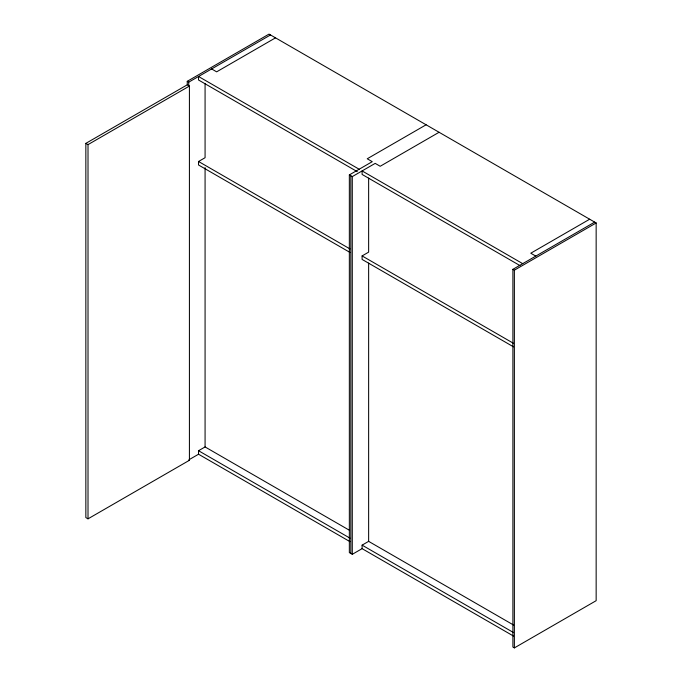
<?xml version="1.0" encoding="UTF-8"?>
<svg xmlns="http://www.w3.org/2000/svg" width="682" height="682" viewBox="0 0 682 682"><rect width="100%" height="100%" fill="white"/><g stroke="black" fill="none" stroke-linecap="round" stroke-linejoin="round"><path stroke-width="1.02" d="M187.252 84.824L189.417 86.077L189.417 460.29L88.012 518.832L85.847 517.587L85.847 143.373L187.252 84.824L187.252 81.311L269.032 34.1L596.153 222.963L596.153 600.689L514.373 647.9L512.898 647.048L512.898 269.322L594.678 222.11M187.252 81.311L188.726 82.164L270.507 34.953M85.847 143.373L88.012 144.618L189.417 86.077M275.519 37.842L216.637 71.84L211.625 68.942M349.977 252.425L198.539 165.001L198.539 161.489L205.077 157.713L205.077 83.639M426.114 124.789L367.231 158.778L372.244 161.677L349.346 174.899L349.346 552.625L352.287 554.321L362.099 548.652L513.537 636.084M349.346 174.899L352.287 176.595L375.185 163.373L380.198 166.272L439.08 132.274M513.537 346.857L362.099 259.424L362.099 255.921L368.638 252.135L368.638 178.07M589.666 219.22L530.784 253.21L535.796 256.108M349.977 541.653L198.539 454.221L198.539 450.717L205.077 446.94L349.175 530.127M512.898 269.322L514.373 270.174L596.153 222.963M189.622 459.378L198.539 454.221M362.099 548.652L362.099 545.14L368.638 541.363L513.657 625.087M359.158 169.23L198.539 76.495L198.539 80.007L357.317 171.676M522.719 263.661L362.099 170.926L362.099 174.439L519.965 265.579M198.539 161.489L349.977 248.921M362.099 255.921L513.537 343.353M198.539 450.717L349.977 538.149M362.099 545.14L513.537 632.572M188.726 459.89L189.417 460.29M514.373 270.174L514.373 647.9M368.638 263.082L368.638 541.363M352.287 176.595L352.287 554.321M350.812 175.743L350.812 553.469M205.077 167.593L205.077 446.94M188.726 82.164L188.726 85.676M88.012 144.618L88.012 518.832"/></g></svg>
